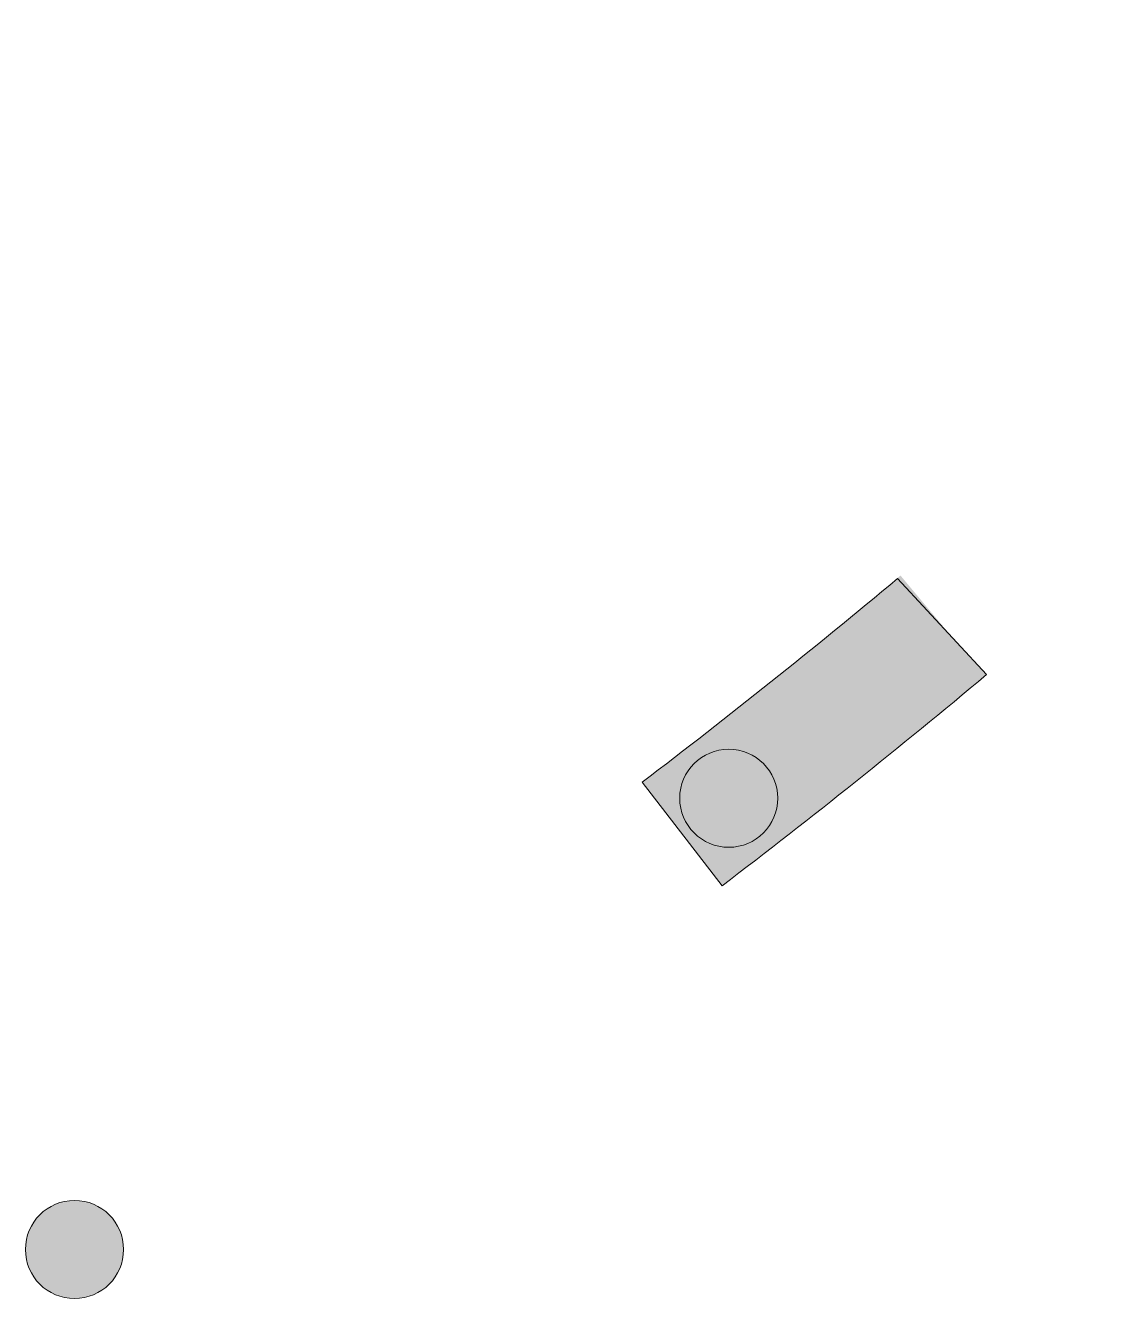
# Model space of a CAD drawing. Header units: centimetres. Extents: x 139057 to 200038, y 34824 to 80516.
# Drawn here: x 173433 to 174265, y 47973 to 48946 of the extents above; entities that cross this region are included whole.
import ezdxf

# ---------------------------------------------------------------- set-up
doc = ezdxf.new("R2010")
doc.units = ezdxf.units.CM
doc.header["$LTSCALE"] = 100
doc.layers.add('410_STRUTTURE_001-AM_0', color=7, linetype='Continuous', lineweight=0)
doc.layers.add('_retini_strutture', color=7, linetype='Continuous')

msp = doc.modelspace()

# ---------------------------------------------------------------- hatches: boundary and pattern name
at = {"layer": '410_STRUTTURE_001-AM_0'}
h = msp.add_hatch(color=256, dxfattribs=at)
h.paths.add_polyline_path([(173933.72, 48355.4, 1), (174008.72, 48355.4, 1)], flags=0)
h.paths.add_polyline_path([(173904.93, 48367.55), (173966.12, 48288.45, 0.011595), (174168.29, 48449.87), (174100.28, 48523.35, -0.011403)])
h.paths.add_polyline_path([(174008.72, 48355.4, -1), (173933.72, 48355.4, -1)], flags=16)
h.paths.add_polyline_path([(174338.08, 48597.67, 0.026553), (174758.87, 49023.47), (174739.04, 49041.4), (174706.2, 49071.09), (174677.01, 49081.92, -0.02608), (174270.16, 48671.06)])
h.paths.add_polyline_path([(174393.09, 48753.15, -1), (174468.09, 48753.15, -1)], flags=0)
h.paths.add_polyline_path([(174493.12, 48878.42, 0.003419), (174545.4, 48932.19), (174609.93, 48869.46, -0.003364), (174557.65, 48815.68)], flags=16)
h.paths.add_polyline_path([(174393.09, 48753.15, 1), (174468.09, 48753.15, 1)], flags=16)
h.paths.add_polyline_path([(174493.12, 48878.42), (174557.65, 48815.68, 0.003364), (174609.93, 48869.46), (174545.4, 48932.19, -0.003419)], flags=0)
msp.add_hatch(color=256, dxfattribs=at).paths.add_polyline_path([(173433.48, 48010.46, 1), (173508.48, 48010.46, 1)])
at = {"layer": '_retini_strutture'}
h = msp.add_hatch(color=256, dxfattribs=at)
h.paths.add_polyline_path([(173911.07, 48372.69), (173972.28, 48293.61, 0.01115), (174166.64, 48448.94), (174102.48, 48525.64, -0.011181)])
h.paths.add_polyline_path([(174270.56, 48672.15), (174337.78, 48598.12, 0.026789), (174757.89, 49022.81), (174701.58, 49072.83), (174676.17, 49081.41, -0.02631)])

# ---------------------------------------------------------------- linework, layer by layer
at = {"layer": '410_STRUTTURE_001-AM_0', "elevation": 0}
msp.add_lwpolyline([(174168.29, 48449.87), (174100.28, 48523.35, -0.011403), (173904.93, 48367.55), (173966.12, 48288.45, 0.011595), (174168.29, 48449.87)], format="xyb", dxfattribs=at)
at = {"layer": '410_STRUTTURE_001-AM_0'}
for centre in [(173971.22, 48355.4, 0), (173470.98, 48010.46, 0)]:
    msp.add_circle(centre, 37.5, dxfattribs=at)

doc.saveas('drawing.dxf')
